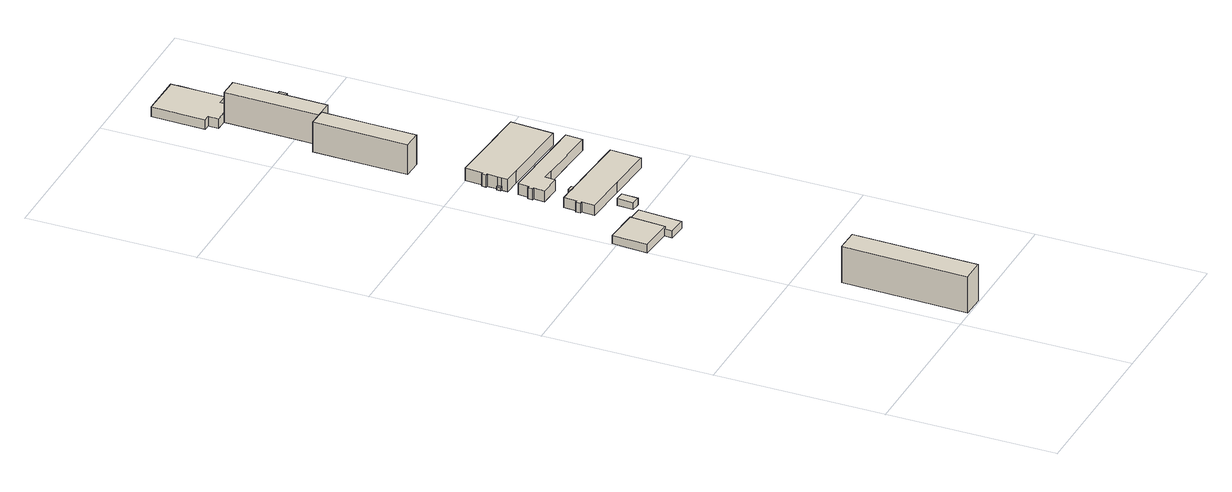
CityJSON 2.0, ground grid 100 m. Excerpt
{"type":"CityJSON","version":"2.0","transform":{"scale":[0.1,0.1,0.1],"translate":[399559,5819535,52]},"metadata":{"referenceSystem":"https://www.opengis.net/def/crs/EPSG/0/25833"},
"CityObjects":{
"building1":{"type":"Building","attributes":{"Gemeindeschluessel":"11000010","BezugspunktDach":"2200","function":"31001_2100","measuredHeight":22.69,"storeysAboveGround":6},"address":[{"country":"Germany","locality":"Berlin","thoroughfareNumber":"46","thoroughfareName":"Rhinstraße"}],"geometry":[{"type":"Solid","lod":"1","boundaries":[[[[0,1,2,3]],[[4,5,6,7]],[[4,7,3,2]],[[5,4,2,1]],[[6,5,1,0]],[[7,6,0,3]]]]}]},
"building2":{"type":"Building","attributes":{"Gemeindeschluessel":"11000010","BezugspunktDach":"2200","function":"31001_2100","measuredHeight":3.83,"storeysAboveGround":1},"address":[{"country":"Germany","locality":"Berlin","thoroughfareNumber":"46 (2)","thoroughfareName":"Rhinstraße"}],"geometry":[{"type":"Solid","lod":"1","boundaries":[[[[8,9,10,11,12,13]],[[14,15,16,17,18,19]],[[14,19,13,12]],[[15,14,12,11]],[[16,15,11,10]],[[17,16,10,9]],[[18,17,9,8]],[[19,18,8,13]]]]}]},
"building3":{"type":"Building","attributes":{"Gemeindeschluessel":"11000010","BezugspunktDach":"2200","function":"51009_1610","measuredHeight":5.22,"storeysAboveGround":0},"address":[{"country":"Germany","locality":"Berlin"}],"geometry":[{"type":"Solid","lod":"1","boundaries":[[[[20,21,22,23]],[[24,25,26,27]],[[24,27,23,22]],[[25,24,22,21]],[[26,25,21,20]],[[27,26,20,23]]]]}]},
"building4":{"type":"Building","attributes":{"Gemeindeschluessel":"11000010","BezugspunktDach":"2200","function":"31001_2130","measuredHeight":4.18,"storeysAboveGround":1},"address":[{"country":"Germany","locality":"Berlin","thoroughfareNumber":"52","thoroughfareName":"Rhinstraße"}],"geometry":[{"type":"Solid","lod":"1","boundaries":[[[[28,29,30,31]],[[32,33,34,35]],[[32,35,31,30]],[[33,32,30,29]],[[34,33,29,28]],[[35,34,28,31]]]]}]},
"building5":{"type":"Building","attributes":{"Gemeindeschluessel":"11000010","BezugspunktDach":"2200","function":"51009_1610","measuredHeight":4.42,"storeysAboveGround":0},"address":[{"country":"Germany","locality":"Berlin"}],"geometry":[{"type":"Solid","lod":"1","boundaries":[[[[36,37,38,39]],[[40,41,42,43]],[[40,43,39,38]],[[41,40,38,37]],[[42,41,37,36]],[[43,42,36,39]]]]}]},
"building6":{"type":"Building","attributes":{"Gemeindeschluessel":"11000010","BezugspunktDach":"2200","function":"51009_1610","measuredHeight":6.1,"storeysAboveGround":0},"address":[{"country":"Germany","locality":"Berlin"}],"geometry":[{"type":"Solid","lod":"1","boundaries":[[[[44,45,46,47]],[[48,49,50,51]],[[48,51,47,46]],[[49,48,46,45]],[[50,49,45,44]],[[51,50,44,47]]]]}]},
"building7":{"type":"Building","attributes":{"Gemeindeschluessel":"11000010","BezugspunktDach":"2200","function":"51009_1610","measuredHeight":1.98,"storeysAboveGround":0},"address":[{"country":"Germany","locality":"Berlin"}],"geometry":[{"type":"Solid","lod":"1","boundaries":[[[[52,53,54,55]],[[56,57,58,59]],[[56,59,55,54]],[[57,56,54,53]],[[58,57,53,52]],[[59,58,52,55]]]]}]},
"building8":{"type":"Building","attributes":{"Gemeindeschluessel":"11000010","BezugspunktDach":"2200","function":"31001_2050","measuredHeight":6.2,"storeysAboveGround":1},"address":[{"country":"Germany","locality":"Berlin","thoroughfareNumber":"54","thoroughfareName":"Rhinstraße"}],"geometry":[{"type":"Solid","lod":"1","boundaries":[[[[60,61,62,63,64,65,66,67,44,47,68,69,70,71]],[[72,73,74,75,76,77,78,79,80,81,82,83,84,85]],[[72,85,71,70]],[[73,72,70,69]],[[74,73,69,68]],[[75,74,68,47]],[[76,75,47,44]],[[77,76,44,67]],[[78,77,67,66]],[[79,78,66,65]],[[80,79,65,64]],[[81,80,64,63]],[[82,81,63,62]],[[83,82,62,61]],[[84,83,61,60]],[[85,84,60,71]]]]}]},
"building9":{"type":"Building","attributes":{"Gemeindeschluessel":"11000010","BezugspunktDach":"2200","function":"31001_2050","measuredHeight":6.89,"storeysAboveGround":1},"address":[{"country":"Germany","locality":"Berlin","thoroughfareNumber":"56","thoroughfareName":"Rhinstraße"}],"geometry":[{"type":"Solid","lod":"1","boundaries":[[[[86,87,88,89,90,91,92,93,94,95,96,97,98,99]],[[100,101,102,103,104,105,106,107,108,109,110,111,112,113]],[[100,113,99,98]],[[101,100,98,97]],[[102,101,97,96]],[[103,102,96,95]],[[104,103,95,94]],[[105,104,94,93]],[[106,105,93,92]],[[107,106,92,91]],[[108,107,91,90]],[[109,108,90,89]],[[110,109,89,88]],[[111,110,88,87]],[[112,111,87,86]],[[113,112,86,99]]]]}]},
"building10":{"type":"Building","attributes":{"Gemeindeschluessel":"11000010","BezugspunktDach":"2200","function":"31001_2100","measuredHeight":18.44,"storeysAboveGround":6},"address":[{"country":"Germany","locality":"Berlin","thoroughfareNumber":"60","thoroughfareName":"Rhinstraße"}],"geometry":[{"type":"Solid","lod":"1","boundaries":[[[[114,115,116,117,118,119,120]],[[121,122,123,124,125,126,127]],[[121,127,120,119]],[[122,121,119,118]],[[123,122,118,117]],[[124,123,117,116]],[[125,124,116,115]],[[126,125,115,114]],[[127,126,114,120]]]]}]},
"building11":{"type":"Building","attributes":{"Gemeindeschluessel":"11000010","BezugspunktDach":"2200","function":"31001_2050","measuredHeight":7.55,"storeysAboveGround":1},"address":[{"country":"Germany","locality":"Berlin","thoroughfareNumber":"58","thoroughfareName":"Rhinstraße"}],"geometry":[{"type":"Solid","lod":"1","boundaries":[[[[128,129,130,131,132,133,134,135,136,137,138,139,140,141]],[[142,143,144,145,146,147,148,149,150,151,152,153,154,155]],[[142,155,141,140]],[[143,142,140,139]],[[144,143,139,138]],[[145,144,138,137]],[[146,145,137,136]],[[147,146,136,135]],[[148,147,135,134]],[[149,148,134,133]],[[150,149,133,132]],[[151,150,132,131]],[[152,151,131,130]],[[153,152,130,129]],[[154,153,129,128]],[[155,154,128,141]]]]}]},
"building12":{"type":"Building","attributes":{"Gemeindeschluessel":"11000010","BezugspunktDach":"2200","function":"51009_1610","measuredHeight":3.1,"storeysAboveGround":0},"address":[{"country":"Germany","locality":"Berlin"}],"geometry":[{"type":"Solid","lod":"1","boundaries":[[[[156,157,158,159]],[[160,161,162,163]],[[160,163,159,158]],[[161,160,158,157]],[[162,161,157,156]],[[163,162,156,159]]]]}]},
"building13":{"type":"Building","attributes":{"Gemeindeschluessel":"11000010","BezugspunktDach":"2200","function":"31001_2100","measuredHeight":18.7,"storeysAboveGround":6},"address":[{"country":"Germany","locality":"Berlin","thoroughfareNumber":"62","thoroughfareName":"Rhinstraße"}],"geometry":[{"type":"Solid","lod":"1","boundaries":[[[[164,165,166,167,168,169,170,171]],[[172,173,174,175,176,177,178,179]],[[172,179,171,170]],[[173,172,170,169]],[[174,173,169,168]],[[175,174,168,167]],[[176,175,167,166]],[[177,176,166,165]],[[178,177,165,164]],[[179,178,164,171]]]]}]},
"building14":{"type":"Building","attributes":{"Gemeindeschluessel":"11000010","BezugspunktDach":"2200","function":"51009_1610","measuredHeight":18.44,"storeysAboveGround":0},"address":[{"country":"Germany","locality":"Berlin"}],"geometry":[{"type":"Solid","lod":"1","boundaries":[[[[180,181,167,166]],[[182,183,184,185]],[[182,185,166,167]],[[183,182,167,181]],[[184,183,181,180]],[[185,184,180,166]]]]}]},
"building15":{"type":"Building","attributes":{"Gemeindeschluessel":"11000010","BezugspunktDach":"2200","function":"31001_2100","measuredHeight":6,"storeysAboveGround":1},"address":[{"country":"Germany","locality":"Berlin","thoroughfareNumber":"64","thoroughfareName":"Rhinstraße"}],"geometry":[{"type":"Solid","lod":"1","boundaries":[[[[186,187,188,189,190,191,192,193,194,195,196]],[[197,198,199,200,201,202,203,204,205,206,207]],[[197,207,196,195]],[[198,197,195,194]],[[199,198,194,193]],[[200,199,193,192]],[[201,200,192,191]],[[202,201,191,190]],[[203,202,190,189]],[[204,203,189,188]],[[205,204,188,187]],[[206,205,187,186]],[[207,206,186,196]]]]}]},
"building16":{"type":"Building","attributes":{"Gemeindeschluessel":"11000010","BezugspunktDach":"2200","function":"51009_1610","measuredHeight":4.53,"storeysAboveGround":0},"address":[{"country":"Germany","locality":"Berlin"}],"geometry":[{"type":"Solid","lod":"1","boundaries":[[[[208,209,210,211]],[[212,213,214,215]],[[212,215,211,210]],[[213,212,210,209]],[[214,213,209,208]],[[215,214,208,211]]]]}]}
},
"vertices":[
[260,8,236],[273,747,236],[139,750,236],[124,10,236],[139,750,9],[273,747,9],[260,8,9],[124,10,9],
[505,211,47],[514,638,47],[515,743,47],[516,748,47],[421,750,47],[410,213,47],[421,750,9],[516,748,9],[515,743,9],[514,638,9],[505,211,9],[410,213,9],
[209,1804,62],[222,2013,62],[14,2027,62],[1,1818,62],[14,2027,10],[222,2013,10],[209,1804,10],[1,1818,10],
[303,1749,53],[320,2008,53],[209,2015,53],[193,1756,53],[209,2015,11],[320,2008,11],[303,1749,11],[193,1756,11],
[429,2059,52],[435,2156,52],[380,2159,52],[374,2062,52],[380,2159,11],[435,2156,11],[429,2059,11],[374,2062,11],
[370,2405,70],[371,2422,70],[337,2424,70],[335,2407,70],[337,2424,9],[371,2422,9],[370,2405,9],[335,2407,9],
[276,2784,33],[278,2808,33],[265,2809,33],[263,2784,33],[265,2809,13],[278,2808,13],[276,2784,13],[263,2784,13],
[245,2306,70],[240,2229,70],[503,2212,70],[503,2211,70],[783,2193,70],[794,2378,70],[513,2396,70],[513,2395,70],[251,2412,70],[246,2335,70],[235,2336,70],[233,2307,70],[235,2336,8],[246,2335,8],[251,2412,8],[335,2407,8],[370,2405,8],[513,2395,8],[513,2396,8],[794,2378,8],[783,2193,8],[503,2211,8],[503,2212,8],[240,2229,8],[245,2306,8],[233,2307,8],
[263,2593,79],[259,2528,79],[385,2520,79],[389,2580,79],[454,2576,79],[454,2575,79],[819,2551,79],[825,2651,79],[461,2675,79],[461,2674,79],[269,2686,79],[265,2622,79],[254,2623,79],[252,2593,79],[254,2623,10],[265,2622,10],[269,2686,10],[461,2674,10],[461,2675,10],[825,2651,10],[819,2551,10],[454,2575,10],[454,2576,10],[389,2580,10],[385,2520,10],[259,2528,10],[263,2593,10],[252,2593,10],
[336,3305,194],[341,3549,194],[342,3600,194],[347,3861,194],[312,3862,194],[234,3864,194],[223,3307,194],[234,3864,9],[312,3862,9],[347,3861,9],[342,3600,9],[341,3549,9],[336,3305,9],[223,3307,9],
[282,2871,86],[278,2808,86],[276,2784,86],[274,2748,86],[373,2741,86],[803,2713,86],[803,2717,86],[819,2964,86],[820,2968,86],[390,2997,86],[290,3003,86],[284,2897,86],[273,2898,86],[271,2872,86],[273,2898,10],[284,2897,10],[290,3003,10],[390,2997,10],[820,2968,10],[819,2964,10],[803,2717,10],[803,2713,10],[373,2741,10],[274,2748,10],[276,2784,10],[278,2808,10],[282,2871,10],[271,2872,10],
[360,3549,44],[361,3599,44],[342,3600,44],[341,3549,44],[342,3600,13],[361,3599,13],[360,3549,13],[341,3549,13],
[347,3861,195],[424,3860,195],[429,4103,195],[430,4152,195],[435,4415,195],[404,4415,195],[322,4417,195],[312,3862,195],[322,4417,8],[404,4415,8],[435,4415,8],[430,4152,8],[429,4103,8],[424,3860,8],[347,3861,8],[312,3862,8],
[446,4103,195],[447,4151,195],[430,4152,11],[447,4151,11],[446,4103,11],[429,4103,11],
[251,4477,70],[250,4418,70],[322,4417,70],[404,4415,70],[406,4475,70],[469,4474,70],[471,4634,70],[472,4759,70],[472,4791,70],[217,4795,70],[213,4478,70],[217,4795,10],[472,4791,10],[472,4759,10],[471,4634,10],[469,4474,10],[406,4475,10],[404,4415,10],[322,4417,10],[250,4418,10],[251,4477,10],[213,4478,10],
[495,4634,54],[497,4759,54],[472,4759,54],[471,4634,54],[472,4759,9],[497,4759,9],[495,4634,9],[471,4634,9]
]}
